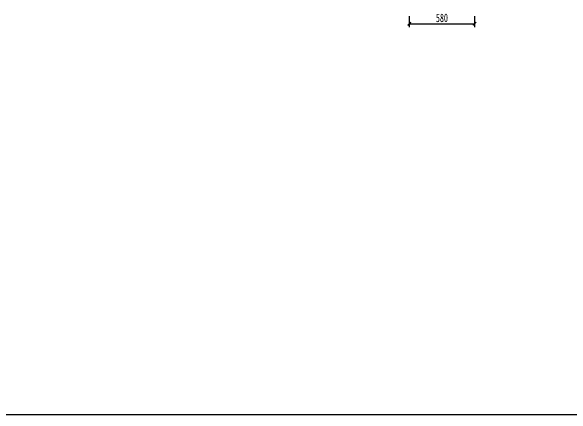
# Model space of a CAD drawing. Header units: millimetres. Extents: x 3104083 to 3173399, y -3165492 to -3044687.
# Drawn here: x 3139877 to 3144861, y -3124562 to -3120977 of the extents above; entities that cross this region are included whole.
import ezdxf

# ---------------------------------------------------------------- set-up
doc = ezdxf.new("R2010")
doc.units = ezdxf.units.MM
doc.header["$LTSCALE"] = 500
doc.header["$MEASUREMENT"] = 0
doc.header["$PDMODE"] = 2
doc.layers.get('0').update_dxf_attribs({"linetype": 'CONTINUOUS'})
doc.layers.get('DEFPOINTS').update_dxf_attribs({"linetype": 'CONTINUOUS'})
doc.layers.add('D-节点尺寸', color=5, linetype='CONTINUOUS')
doc.layers.add('P-完成面', color=3, linetype='CONTINUOUS')
doc.styles.add('DIM', font='SimSun.ttf', dxfattribs={"width": 0.7})
doc.dimstyles.new('30', dxfattribs={"dimscale": 30, "dimtxt": 2.5, "dimasz": 1, "dimexe": 1, "dimexo": 1, "dimgap": 0.5, "dimtad": 1, "dimdec": 0, "dimzin": 0, "dimdsep": 46, "dimtxsty": 'DIM', "dimblk": 'ARCHTICK', "dimcen": 0, "dimclrd": 5, "dimclre": 5, "dimclrt": 35, "dimadec": 0, "dimazin": 0, "dimtfac": 0.5, "dimtdec": 0, "dimtix": 1, "dimtmove": 2, "dimatfit": 2, "dimldrblk": 'A', "dimfxl": 0, "dimtolj": 1, "dimtzin": 0, "dimlwd": -1, "dimlwe": -1, "dimarcsym": 0})

# ---------------------------------------------------------------- blocks, each defined once
blk = doc.blocks.new('_ArchTick')
at = {"color": 0, "linetype": 'ByBlock', "const_width": 0.4}
blk.add_lwpolyline([(-0.5, -0.5), (0.5, 0.5)], dxfattribs=at)
blk = doc.blocks.new('*D1788')
at = {"layer": 'DEFPOINTS', "color": 0, "ltscale": 100}
for p in [(3143416.6, -3120991.6), (3143996.6, -3120991.6), (3143996.6, -3121089.4)]:
    blk.add_point(p, dxfattribs=at)
at = {"layer": 'P-完成面', "color": 5, "ltscale": 100}
for p, q in [((3143416.6, -3121021.6), (3143416.6, -3121119.4)), ((3143996.6, -3121021.6), (3143996.6, -3121119.4)), ((3143416.6, -3121089.4), (3143996.6, -3121089.4))]:
    blk.add_line(p, q, dxfattribs=at)
at = {"layer": 'P-完成面', "color": 5, "ltscale": 100, "xscale": 30, "yscale": 30, "zscale": 30, "rotation": 180}
blk.add_blockref('_ArchTick', (3143416.6, -3121089.4), dxfattribs=at)
at = {"layer": 'P-完成面', "color": 5, "ltscale": 100, "xscale": 30, "yscale": 30, "zscale": 30}
blk.add_blockref('_ArchTick', (3143996.6, -3121089.4), dxfattribs=at)
at = {"layer": 'P-完成面', "color": 35, "ltscale": 100, "insert": (3143706.6, -3121036.9), "char_height": 75, "attachment_point": 5, "style": 'DIM'}
blk.add_mtext('\\A1;580', dxfattribs=at)
blk = doc.blocks.new('A')
for p, q in [((-0.37, 0), (-2.13, 0)), ((-1.44, 1.15), (-1.09, 1.44)), ((-1.44, 1.15), (-0.37, 0)), ((-1.44, -1.15), (-0.37, 0)), ((-1.09, 1.44), (0, 0)), ((-1.09, -1.44), (0, 0)), ((-1.44, -1.15), (-1.09, -1.44))]:
    blk.add_line(p, q)
for points in [[(-1.44, 1.15), (-1.09, 1.44), (-0.37, 0), (0, 0)], [(-1.44, -1.15), (-1.09, -1.44), (-0.37, 0), (0, 0)]]:
    blk.add_solid(points)

msp = doc.modelspace()

# ---------------------------------------------------------------- linework, layer by layer
at = {"layer": 'D-节点尺寸', "color": 251, "ltscale": 100}
msp.add_lwpolyline([(3104083.146, -3109732.346), (3173399.353, -3109732.346), (3173399.353, -3124561.988), (3104083.146, -3124561.988)], close=True, dxfattribs=at)

# ---------------------------------------------------------------- dimensions: what is measured, and where the dimension line sits
at = {"layer": 'P-完成面', "color": 251, "ltscale": 100}
dim = msp.add_linear_dim(base=(3143996.636, -3121089.426), p1=(3143416.636, -3120991.572), p2=(3143996.636, -3120991.572), dimstyle='30', dxfattribs=at)
dim.commit()
dim.dimension.update_dxf_attribs({"geometry": '*D1788', "text_midpoint": (3143706.636, -3121036.926)})

doc.saveas('drawing.dxf')
